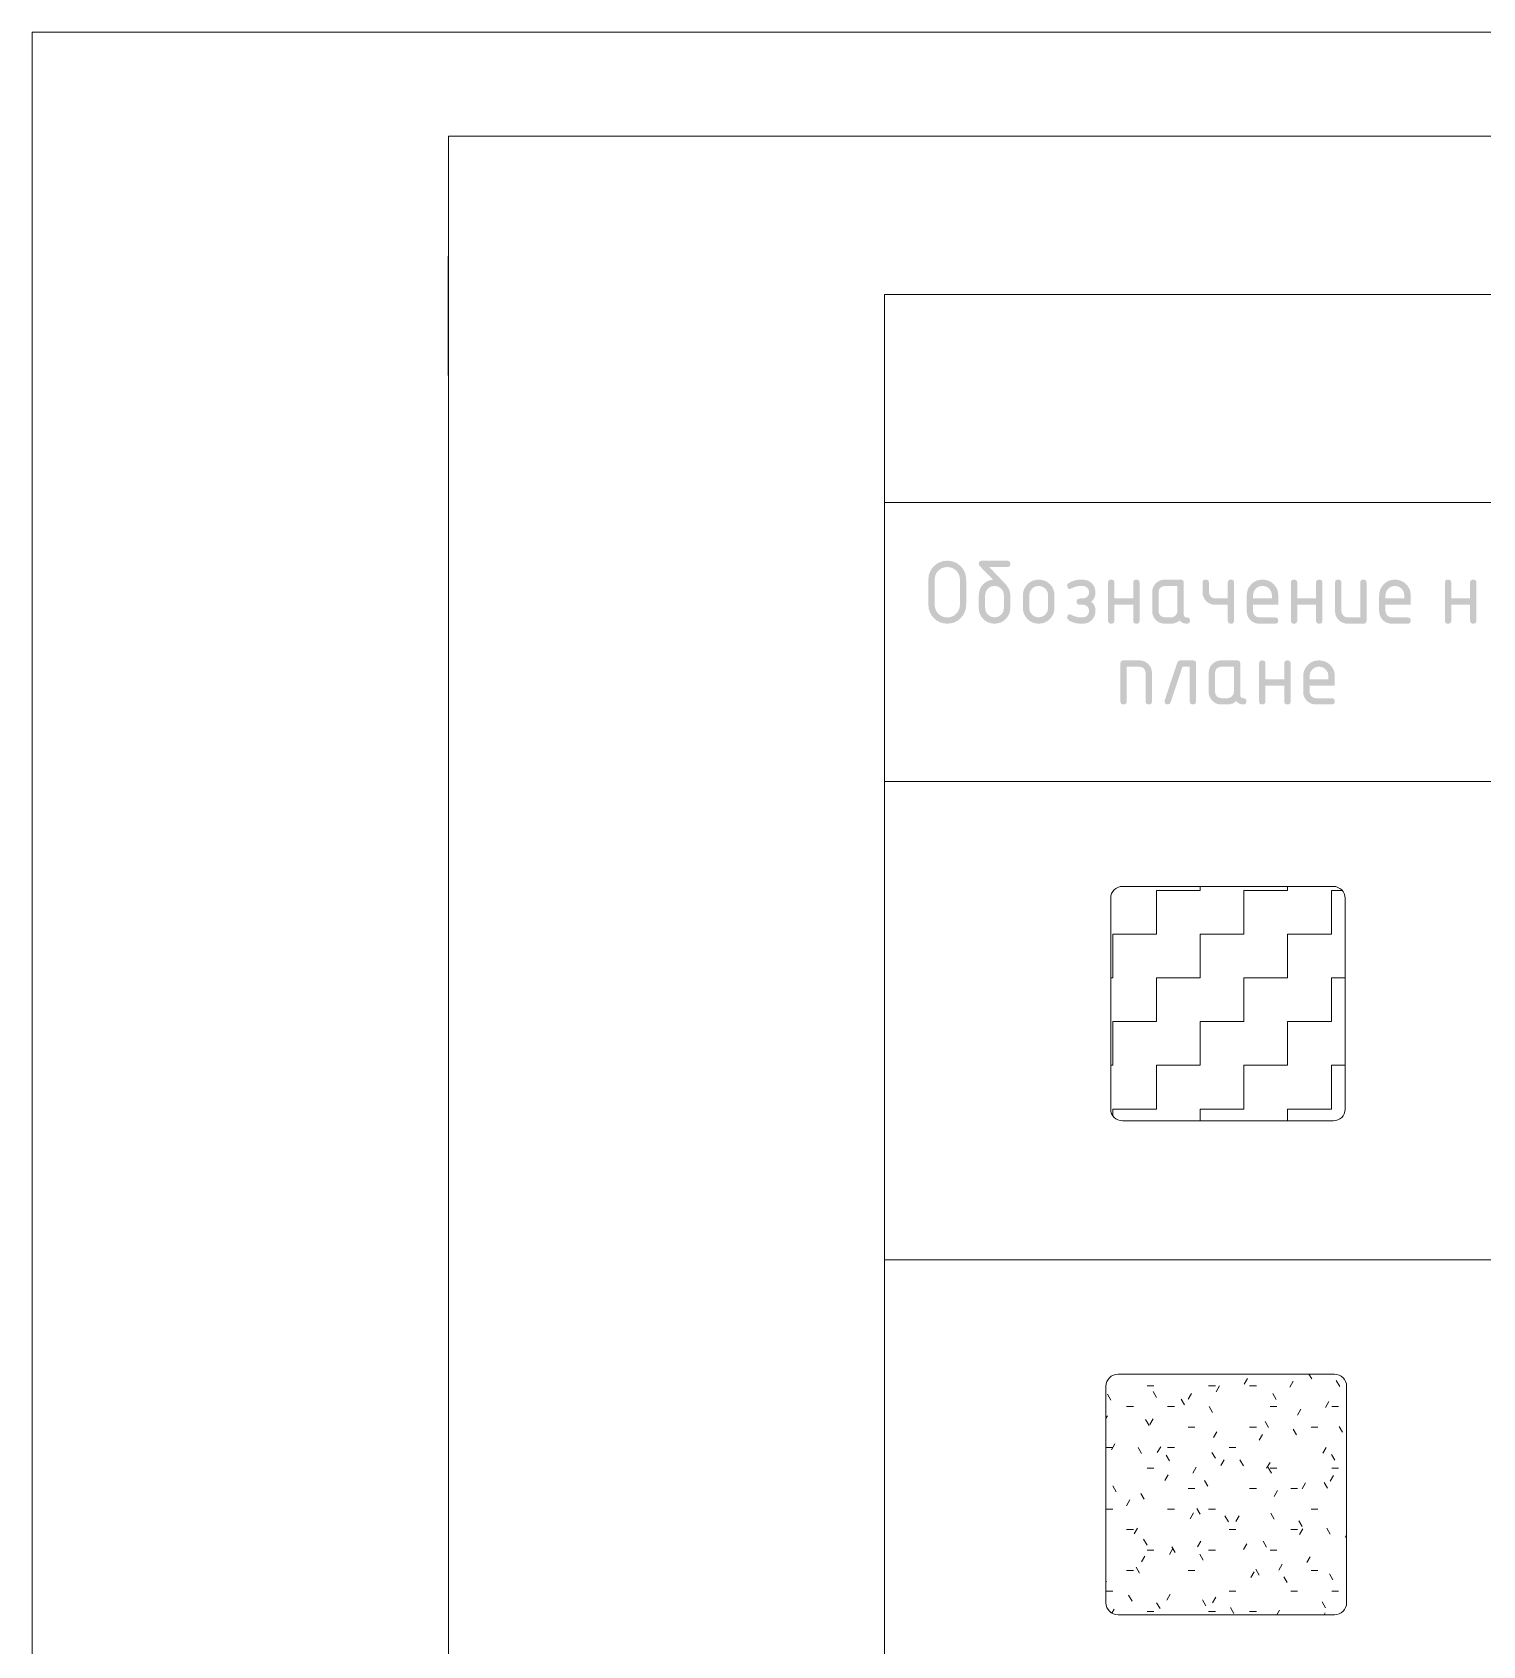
# Model space of a CAD drawing. Header units: millimetres. Extents: x -13069 to 207500, y -71366 to 56785.
# Drawn here: x 7909 to 14881, y -49422 to -41666 of the extents above; entities that cross this region are included whole.
import ezdxf

# ---------------------------------------------------------------- set-up
doc = ezdxf.new("R2010")
doc.units = ezdxf.units.MM
doc.layers.add('Потолки', color=7, linetype='Continuous', lineweight=9)
doc.layers.add('Потолки штриховка', color=7, linetype='Continuous', lineweight=9)

msp = doc.modelspace()

# ---------------------------------------------------------------- hatches: boundary and pattern name
h = msp.add_hatch(color=7)
h.paths.add_polyline_path([(12367.995, -44418.646), (12367.995, -44297.599), (12366.88, -44285.383), (12363.537, -44274.117), (12357.973, -44263.802), (12350.191, -44254.439), (12341.081, -44246.889), (12330.892, -44241.458), (12319.658, -44238.176), (12307.417, -44237.075), (12295.2, -44238.176), (12283.935, -44241.458), (12273.62, -44246.889), (12264.257, -44254.439), (12256.544, -44263.802), (12251.131, -44274.117), (12247.94, -44285.383), (12246.893, -44297.599), (12246.893, -44418.646), (12247.94, -44430.887), (12251.131, -44442.121), (12256.544, -44452.31), (12264.257, -44461.42), (12273.62, -44469.202), (12283.935, -44474.766), (12295.2, -44478.109), (12307.417, -44479.224), (12319.658, -44478.109), (12330.892, -44474.766), (12341.081, -44469.202), (12350.191, -44461.42), (12357.973, -44452.31), (12363.537, -44442.121), (12366.88, -44430.887)])
h.paths.add_polyline_path([(12398.036, -44418.646), (12396.372, -44436.759), (12391.374, -44453.545), (12383.037, -44468.976), (12371.358, -44483.028), (12357.561, -44494.615), (12342.26, -44502.803), (12325.523, -44507.662), (12307.417, -44509.266), (12289.172, -44507.662), (12272.421, -44502.803), (12257.086, -44494.615), (12243.09, -44483.028), (12231.433, -44468.976), (12223.095, -44453.545), (12218.084, -44436.759), (12216.411, -44418.646), (12216.411, -44297.599), (12218.084, -44279.323), (12223.095, -44262.562), (12231.433, -44247.238), (12243.09, -44233.272), (12257.086, -44221.592), (12272.421, -44213.256), (12289.172, -44208.258), (12307.417, -44206.593), (12325.53, -44208.251), (12342.316, -44213.201), (12357.747, -44221.406), (12371.799, -44232.831), (12383.223, -44246.889), (12391.429, -44262.362), (12396.379, -44279.262), (12398.036, -44297.599)])
h = msp.add_hatch(color=7)
h.paths.add_polyline_path([(12610.245, -44373.391), (12610.245, -44433.914), (12608.817, -44448.91), (12604.568, -44462.805), (12597.548, -44475.594), (12587.811, -44487.272), (12576.319, -44496.941), (12563.509, -44503.808), (12549.511, -44507.906), (12534.453, -44509.266), (12519.204, -44507.906), (12505.184, -44503.808), (12492.363, -44496.941), (12480.71, -44487.272), (12471.009, -44475.594), (12464.125, -44462.805), (12460.021, -44448.91), (12458.661, -44433.914), (12458.661, -44372.95), (12461.122, -44351.852), (12468.507, -44333.648), (12480.823, -44318.38), (12498.073, -44306.088), (12513.569, -44299.611), (12528.114, -44297.599), (12461.638, -44230.736), (12459.364, -44227.222), (12458.661, -44221.807), (12459.613, -44215.151), (12462.471, -44210.397), (12467.242, -44207.544), (12473.93, -44206.593), (12595.418, -44206.593), (12601.85, -44207.544), (12606.49, -44210.397), (12609.301, -44215.151), (12610.245, -44221.807), (12609.301, -44228.495), (12606.49, -44233.265), (12601.85, -44236.124), (12595.418, -44237.075), (12509.042, -44237.075), (12585.275, -44317.057), (12596.13, -44330.324), (12603.941, -44344.108), (12608.661, -44358.45)])
h.paths.add_polyline_path([(12579.763, -44433.473), (12579.763, -44372.95), (12576.532, -44355.594), (12566.644, -44340.759), (12551.954, -44330.872), (12534.453, -44327.64), (12516.952, -44330.872), (12502.262, -44340.759), (12492.375, -44355.594), (12489.143, -44372.95), (12489.143, -44433.473), (12492.375, -44451.161), (12502.262, -44465.664), (12516.952, -44475.772), (12534.453, -44479.224), (12551.954, -44475.772), (12566.644, -44465.664), (12576.532, -44451.016)])
h = msp.add_hatch(color=7)
h.paths.add_polyline_path([(12670.84, -44433.914), (12670.84, -44373.391), (12672.199, -44358.14), (12676.303, -44344.115), (12683.188, -44331.277), (12692.888, -44319.592), (12704.541, -44309.924), (12717.362, -44303.056), (12731.382, -44298.958), (12746.632, -44297.599), (12761.881, -44298.952), (12775.901, -44303.008), (12788.722, -44309.761), (12800.375, -44319.206), (12810.076, -44330.866), (12816.96, -44343.736), (12821.064, -44357.886), (12822.424, -44373.391), (12822.424, -44433.914), (12820.996, -44448.91), (12816.746, -44462.805), (12809.727, -44475.594), (12799.989, -44487.272), (12788.497, -44496.941), (12775.688, -44503.808), (12761.689, -44507.906), (12746.632, -44509.266), (12731.382, -44507.906), (12717.362, -44503.808), (12704.541, -44496.941), (12692.888, -44487.272), (12683.188, -44475.594), (12676.303, -44462.805), (12672.199, -44448.91)])
h.paths.add_polyline_path([(12791.942, -44433.473), (12791.942, -44372.95), (12788.71, -44355.594), (12778.823, -44340.759), (12764.133, -44330.872), (12746.632, -44327.64), (12729.131, -44330.872), (12714.441, -44340.759), (12704.553, -44355.594), (12701.322, -44372.95), (12701.322, -44433.473), (12704.553, -44451.161), (12714.441, -44465.664), (12729.131, -44475.772), (12746.632, -44479.224), (12764.133, -44475.772), (12778.823, -44465.664), (12788.71, -44451.016)])
h = msp.add_hatch(color=7)
h.dxf.hatch_style = 2
h.paths.add_polyline_path([(12988.851, -44448.742), (12986.894, -44436.147), (12980.803, -44426.693), (12973.21, -44421.264), (12963.054, -44418.646), (12943.596, -44418.646), (12937.333, -44417.137), (12933.013, -44414.016), (12929.554, -44409.199), (12928.328, -44403.432), (12929.554, -44397.3), (12933.013, -44392.408), (12938.952, -44388.997), (12947.786, -44387.778), (12952.471, -44387.778), (12957.542, -44388.219), (12970.93, -44385.986), (12980.803, -44379.289), (12986.894, -44369.822), (12988.851, -44358.122), (12986.846, -44346.395), (12980.418, -44336.57), (12970.565, -44330.093), (12958.81, -44328.081), (12943.596, -44328.081), (12929.561, -44329.983), (12912.673, -44335.688), (12904.583, -44339.016), (12898.803, -44341.393), (12895.411, -44342.819), (12890.294, -44341.992), (12886.435, -44337.838), (12883.018, -44327.254), (12884.602, -44321.374), (12889.322, -44315.81), (12897.133, -44310.565), (12907.988, -44305.647), (12927.053, -44299.556), (12943.596, -44297.599), (12958.81, -44297.599), (12971.026, -44298.707), (12982.292, -44302.002), (12992.606, -44307.435), (13001.97, -44314.962), (13009.52, -44324.326), (13014.951, -44334.641), (13018.233, -44345.906), (13019.333, -44358.122), (13018.056, -44372.884), (13014.2, -44385.387), (13007.729, -44395.585), (12998.608, -44403.432), (13007.729, -44411.279), (13014.2, -44421.478), (13018.056, -44433.981), (13019.333, -44448.742), (13018.233, -44460.958), (13014.951, -44472.224), (13009.52, -44482.538), (13001.97, -44491.902), (12992.606, -44499.615), (12982.292, -44505.028), (12971.026, -44508.219), (12958.81, -44509.266), (12943.596, -44509.266), (12926.695, -44507.364), (12907.602, -44501.659), (12896.784, -44496.733), (12889.109, -44491.441), (12884.534, -44485.745), (12883.018, -44479.61), (12886.435, -44469.027), (12890.342, -44465.037), (12894.869, -44463.57), (12896.239, -44464.045), (12899.713, -44465.471), (12905.326, -44467.849), (12913.114, -44471.177), (12929.616, -44477.267), (12943.596, -44479.224), (12958.81, -44479.224), (12970.565, -44476.992), (12980.418, -44470.295), (12986.701, -44460.469)])
h = msp.add_hatch(color=7)
h.dxf.hatch_style = 2
h.paths.add_polyline_path([(13110.431, -44418.646), (13110.431, -44494.438), (13109.48, -44501.057), (13106.627, -44505.676), (13101.873, -44508.383), (13095.217, -44509.266), (13088.53, -44508.383), (13083.759, -44505.676), (13080.9, -44501.057), (13079.949, -44494.438), (13079.949, -44312.427), (13080.9, -44305.994), (13083.759, -44301.354), (13088.53, -44298.544), (13095.217, -44297.599), (13101.873, -44298.544), (13106.627, -44301.354), (13109.48, -44305.994), (13110.431, -44312.427), (13110.431, -44388.219), (13201.051, -44388.219), (13201.051, -44312.427), (13202.001, -44305.994), (13204.854, -44301.354), (13209.608, -44298.544), (13216.264, -44297.599), (13222.952, -44298.544), (13227.723, -44301.354), (13230.581, -44305.994), (13231.533, -44312.427), (13231.533, -44494.438), (13230.581, -44501.057), (13227.723, -44505.676), (13222.952, -44508.383), (13216.264, -44509.266), (13209.608, -44508.383), (13204.854, -44505.676), (13202.001, -44501.057), (13201.051, -44494.438), (13201.051, -44418.646)])
h = msp.add_hatch(color=7)
h.paths.add_polyline_path([(13413.229, -44328.081), (13352.706, -44328.081), (13340.93, -44330.258), (13331.098, -44336.57), (13324.787, -44346.395), (13322.609, -44358.122), (13322.609, -44448.742), (13324.842, -44460.304), (13331.539, -44470.295), (13341.316, -44476.992), (13352.706, -44479.224), (13383.133, -44479.224), (13394.688, -44476.992), (13404.299, -44470.295), (13410.997, -44460.469), (13413.229, -44448.742)])
h.paths.add_polyline_path([(13473.752, -44494.438), (13472.808, -44501.057), (13469.997, -44505.676), (13465.358, -44508.383), (13458.925, -44509.266), (13448.685, -44508.308), (13439.515, -44505.407), (13431.368, -44500.522), (13424.198, -44493.611), (13415.231, -44500.522), (13405.422, -44505.407), (13394.735, -44508.308), (13383.133, -44509.266), (13352.706, -44509.266), (13340.464, -44508.219), (13329.231, -44505.028), (13319.041, -44499.615), (13309.931, -44491.902), (13302.15, -44482.6), (13296.585, -44472.389), (13293.242, -44461.144), (13292.127, -44448.742), (13292.127, -44358.122), (13293.242, -44345.906), (13296.585, -44334.641), (13302.15, -44324.326), (13309.931, -44314.962), (13319.041, -44307.435), (13329.231, -44302.002), (13340.464, -44298.707), (13352.706, -44297.599), (13428.443, -44297.599), (13435.13, -44298.544), (13439.901, -44301.354), (13442.76, -44305.994), (13443.711, -44312.427), (13443.711, -44463.956), (13444.662, -44470.643), (13447.515, -44475.414), (13452.269, -44478.273), (13458.925, -44479.224), (13465.358, -44480.175), (13469.997, -44483.028), (13472.808, -44487.782)])
h = msp.add_hatch(color=7)
h.dxf.hatch_style = 2
h.paths.add_polyline_path([(13685.961, -44312.427), (13685.961, -44494.438), (13685.01, -44501.057), (13682.151, -44505.676), (13677.38, -44508.383), (13670.693, -44509.266), (13664.037, -44508.383), (13659.282, -44505.676), (13656.43, -44501.057), (13655.479, -44494.438), (13655.479, -44418.646), (13594.956, -44418.646), (13582.962, -44417.546), (13571.812, -44414.27), (13561.539, -44408.856), (13552.181, -44401.338), (13544.4, -44392.041), (13538.835, -44381.907), (13535.492, -44370.905), (13534.377, -44359.004), (13534.377, -44312.427), (13535.329, -44305.994), (13538.187, -44301.354), (13542.958, -44298.544), (13549.646, -44297.599), (13556.302, -44298.544), (13561.056, -44301.354), (13563.908, -44305.994), (13564.859, -44312.427), (13564.859, -44357.736), (13567.092, -44369.464), (13573.789, -44379.289), (13583.566, -44385.986), (13594.956, -44388.219), (13655.479, -44388.219), (13655.479, -44312.427), (13656.43, -44305.994), (13659.282, -44301.354), (13664.037, -44298.544), (13670.693, -44297.599), (13677.38, -44298.544), (13682.151, -44301.354), (13685.01, -44305.994)])
h = msp.add_hatch(color=7)
h.paths.add_polyline_path([(13822.348, -44327.64), (13804.847, -44330.872), (13790.157, -44340.759), (13780.269, -44355.449), (13777.038, -44372.95), (13777.038, -44388.219), (13867.657, -44388.219), (13867.657, -44372.95), (13864.426, -44355.449), (13854.539, -44340.759), (13839.849, -44330.872)])
h.paths.add_polyline_path([(13777.038, -44418.646), (13777.038, -44448.742), (13779.27, -44460.304), (13785.967, -44470.295), (13795.745, -44476.992), (13807.134, -44479.224), (13882.871, -44479.224), (13889.559, -44480.175), (13894.329, -44483.028), (13897.188, -44487.782), (13898.14, -44494.438), (13897.188, -44501.057), (13894.329, -44505.676), (13889.559, -44508.383), (13882.871, -44509.266), (13807.134, -44509.266), (13794.893, -44508.219), (13783.659, -44505.028), (13773.469, -44499.615), (13764.36, -44491.902), (13756.578, -44482.6), (13751.013, -44472.389), (13747.671, -44461.144), (13746.555, -44448.742), (13746.555, -44373.391), (13747.915, -44358.14), (13752.019, -44344.115), (13758.904, -44331.277), (13768.604, -44319.592), (13780.257, -44309.924), (13793.078, -44303.056), (13807.098, -44298.958), (13822.348, -44297.599), (13837.597, -44298.952), (13851.617, -44303.008), (13864.438, -44309.761), (13876.091, -44319.206), (13885.792, -44330.86), (13892.676, -44343.68), (13896.78, -44357.7), (13898.14, -44372.95), (13898.14, -44418.646)])
h = msp.add_hatch(color=7)
h.dxf.hatch_style = 2
h.paths.add_polyline_path([(13989.216, -44418.646), (13989.216, -44494.438), (13988.265, -44501.057), (13985.413, -44505.676), (13980.658, -44508.383), (13974.003, -44509.266), (13967.315, -44508.383), (13962.544, -44505.676), (13959.686, -44501.057), (13958.734, -44494.438), (13958.734, -44312.427), (13959.686, -44305.994), (13962.544, -44301.354), (13967.315, -44298.544), (13974.003, -44297.599), (13980.658, -44298.544), (13985.413, -44301.354), (13988.265, -44305.994), (13989.216, -44312.427), (13989.216, -44388.219), (14079.836, -44388.219), (14079.836, -44312.427), (14080.787, -44305.994), (14083.639, -44301.354), (14088.393, -44298.544), (14095.049, -44297.599), (14101.737, -44298.544), (14106.508, -44301.354), (14109.366, -44305.994), (14110.318, -44312.427), (14110.318, -44494.438), (14109.366, -44501.057), (14106.508, -44505.676), (14101.737, -44508.383), (14095.049, -44509.266), (14088.393, -44508.383), (14083.639, -44505.676), (14080.787, -44501.057), (14079.836, -44494.438), (14079.836, -44418.646)])
h = msp.add_hatch(color=7)
h.dxf.hatch_style = 2
h.paths.add_polyline_path([(14322.496, -44312.427), (14322.496, -44494.438), (14321.545, -44501.057), (14318.686, -44505.676), (14313.916, -44508.383), (14307.228, -44509.266), (14231.491, -44509.266), (14219.25, -44508.219), (14208.016, -44505.028), (14197.826, -44499.615), (14188.717, -44491.902), (14180.935, -44482.6), (14175.37, -44472.389), (14172.028, -44461.144), (14170.912, -44448.742), (14170.912, -44312.427), (14171.864, -44305.994), (14174.723, -44301.354), (14179.493, -44298.544), (14186.181, -44297.599), (14192.837, -44298.544), (14197.591, -44301.354), (14200.444, -44305.994), (14201.394, -44312.427), (14201.394, -44448.742), (14203.627, -44460.304), (14210.324, -44470.295), (14220.101, -44476.992), (14231.491, -44479.224), (14292.014, -44479.224), (14292.014, -44312.427), (14292.965, -44305.994), (14295.818, -44301.354), (14300.572, -44298.544), (14307.228, -44297.599), (14313.916, -44298.544), (14318.686, -44301.354), (14321.545, -44305.994)])
h = msp.add_hatch(color=7)
h.paths.add_polyline_path([(14458.883, -44327.64), (14441.382, -44330.872), (14426.692, -44340.759), (14416.804, -44355.449), (14413.573, -44372.95), (14413.573, -44388.219), (14504.193, -44388.219), (14504.193, -44372.95), (14500.961, -44355.449), (14491.074, -44340.759), (14476.384, -44330.872)])
h.paths.add_polyline_path([(14413.573, -44418.646), (14413.573, -44448.742), (14415.805, -44460.304), (14422.503, -44470.295), (14432.28, -44476.992), (14443.669, -44479.224), (14519.406, -44479.224), (14526.094, -44480.175), (14530.865, -44483.028), (14533.723, -44487.782), (14534.675, -44494.438), (14533.723, -44501.057), (14530.865, -44505.676), (14526.094, -44508.383), (14519.406, -44509.266), (14443.669, -44509.266), (14431.428, -44508.219), (14420.194, -44505.028), (14410.005, -44499.615), (14400.895, -44491.902), (14393.113, -44482.6), (14387.549, -44472.389), (14384.206, -44461.144), (14383.091, -44448.742), (14383.091, -44373.391), (14384.451, -44358.14), (14388.555, -44344.115), (14395.439, -44331.277), (14405.139, -44319.592), (14416.792, -44309.924), (14429.613, -44303.056), (14443.633, -44298.958), (14458.883, -44297.599), (14474.132, -44298.952), (14488.152, -44303.008), (14500.973, -44309.761), (14512.626, -44319.206), (14522.327, -44330.86), (14529.211, -44343.68), (14533.315, -44357.7), (14534.675, -44372.95), (14534.675, -44418.646)])
h = msp.add_hatch(color=7)
h.dxf.hatch_style = 2
h.paths.add_polyline_path([(14729.502, -44418.646), (14729.502, -44494.438), (14728.551, -44501.057), (14725.699, -44505.676), (14720.944, -44508.383), (14714.289, -44509.266), (14707.601, -44508.383), (14702.83, -44505.676), (14699.972, -44501.057), (14699.02, -44494.438), (14699.02, -44312.427), (14699.972, -44305.994), (14702.83, -44301.354), (14707.601, -44298.544), (14714.289, -44297.599), (14720.944, -44298.544), (14725.699, -44301.354), (14728.551, -44305.994), (14729.502, -44312.427), (14729.502, -44388.219), (14820.122, -44388.219), (14820.122, -44312.427), (14821.073, -44305.994), (14823.925, -44301.354), (14828.68, -44298.544), (14835.335, -44297.599), (14842.023, -44298.544), (14846.794, -44301.354), (14849.652, -44305.994), (14850.604, -44312.427), (14850.604, -44494.438), (14849.652, -44501.057), (14846.794, -44505.676), (14842.023, -44508.383), (14835.335, -44509.266), (14828.68, -44508.383), (14823.925, -44505.676), (14821.073, -44501.057), (14820.122, -44494.438), (14820.122, -44418.646)])
h = msp.add_hatch(color=7)
h.dxf.hatch_style = 2
h.paths.add_polyline_path([(13139.454, -44882.67), (13139.454, -44700.658), (13140.406, -44694.226), (13143.264, -44689.586), (13148.035, -44686.776), (13154.723, -44685.831), (13230.46, -44685.831), (13242.453, -44686.939), (13253.604, -44690.234), (13263.876, -44695.667), (13273.234, -44703.194), (13281.016, -44712.558), (13286.58, -44722.872), (13289.923, -44734.138), (13291.038, -44746.354), (13291.038, -44882.67), (13290.086, -44889.289), (13287.228, -44893.908), (13282.457, -44896.615), (13275.77, -44897.497), (13269.114, -44896.615), (13264.359, -44893.908), (13261.507, -44889.289), (13260.556, -44882.67), (13260.556, -44746.354), (13258.379, -44734.627), (13252.067, -44724.802), (13242.235, -44718.325), (13230.46, -44716.313), (13169.936, -44716.313), (13169.936, -44882.67), (13168.985, -44889.289), (13166.133, -44893.908), (13161.379, -44896.615), (13154.723, -44897.497), (13148.035, -44896.615), (13143.264, -44893.908), (13140.406, -44889.289)])
h = msp.add_hatch(color=7)
h.dxf.hatch_style = 2
h.paths.add_polyline_path([(13427.41, -44685.831), (13487.934, -44685.831), (13494.622, -44686.776), (13499.392, -44689.586), (13502.251, -44694.226), (13503.202, -44700.658), (13503.202, -44882.67), (13502.251, -44889.289), (13499.392, -44893.908), (13494.622, -44896.615), (13487.934, -44897.497), (13481.278, -44896.615), (13476.524, -44893.908), (13473.671, -44889.289), (13472.72, -44882.67), (13472.72, -44716.313), (13437.994, -44716.313), (13380.833, -44887.355), (13375.762, -44894.969), (13366.887, -44897.497), (13360.199, -44896.547), (13355.429, -44893.694), (13352.57, -44888.94), (13351.618, -44882.284), (13352.5, -44877.599), (13412.197, -44698.123), (13418.191, -44688.794)])
h = msp.add_hatch(color=7)
h.paths.add_polyline_path([(13684.885, -44716.313), (13624.361, -44716.313), (13612.586, -44718.49), (13602.753, -44724.802), (13596.442, -44734.627), (13594.265, -44746.354), (13594.265, -44836.974), (13596.497, -44848.536), (13603.194, -44858.527), (13612.972, -44865.224), (13624.361, -44867.456), (13654.788, -44867.456), (13666.343, -44865.224), (13675.955, -44858.527), (13682.652, -44848.701), (13684.885, -44836.974)])
h.paths.add_polyline_path([(13745.408, -44882.67), (13744.463, -44889.289), (13741.653, -44893.908), (13737.013, -44896.615), (13730.58, -44897.497), (13720.341, -44896.54), (13711.171, -44893.639), (13703.024, -44888.754), (13695.854, -44881.843), (13686.887, -44888.754), (13677.078, -44893.639), (13666.39, -44896.54), (13654.788, -44897.497), (13624.361, -44897.497), (13612.12, -44896.451), (13600.886, -44893.26), (13590.696, -44887.847), (13581.587, -44880.134), (13573.805, -44870.832), (13568.241, -44860.621), (13564.898, -44849.376), (13563.783, -44836.974), (13563.783, -44746.354), (13564.898, -44734.138), (13568.241, -44722.872), (13573.805, -44712.558), (13581.587, -44703.194), (13590.696, -44695.667), (13600.886, -44690.234), (13612.12, -44686.939), (13624.361, -44685.831), (13700.098, -44685.831), (13706.786, -44686.776), (13711.556, -44689.586), (13714.415, -44694.226), (13715.367, -44700.658), (13715.367, -44852.188), (13716.318, -44858.875), (13719.17, -44863.646), (13723.924, -44866.504), (13730.58, -44867.456), (13737.013, -44868.407), (13741.653, -44871.26), (13744.463, -44876.014)])
h = msp.add_hatch(color=7)
h.dxf.hatch_style = 2
h.paths.add_polyline_path([(13836.501, -44806.878), (13836.501, -44882.67), (13835.55, -44889.289), (13832.697, -44893.908), (13827.943, -44896.615), (13821.287, -44897.497), (13814.599, -44896.615), (13809.829, -44893.908), (13806.97, -44889.289), (13806.019, -44882.67), (13806.019, -44700.658), (13806.97, -44694.226), (13809.829, -44689.586), (13814.599, -44686.776), (13821.287, -44685.831), (13827.943, -44686.776), (13832.697, -44689.586), (13835.55, -44694.226), (13836.501, -44700.658), (13836.501, -44776.451), (13927.121, -44776.451), (13927.121, -44700.658), (13928.071, -44694.226), (13930.924, -44689.586), (13935.678, -44686.776), (13942.334, -44685.831), (13949.022, -44686.776), (13953.792, -44689.586), (13956.651, -44694.226), (13957.603, -44700.658), (13957.603, -44882.67), (13956.651, -44889.289), (13953.792, -44893.908), (13949.022, -44896.615), (13942.334, -44897.497), (13935.678, -44896.615), (13930.924, -44893.908), (13928.071, -44889.289), (13927.121, -44882.67), (13927.121, -44806.878)])
h = msp.add_hatch(color=7)
h.paths.add_polyline_path([(14093.975, -44715.872), (14076.474, -44719.103), (14061.784, -44728.991), (14051.896, -44743.681), (14048.665, -44761.182), (14048.665, -44776.451), (14139.285, -44776.451), (14139.285, -44761.182), (14136.053, -44743.681), (14126.166, -44728.991), (14111.476, -44719.103)])
h.paths.add_polyline_path([(14048.665, -44806.878), (14048.665, -44836.974), (14050.897, -44848.536), (14057.595, -44858.527), (14067.372, -44865.224), (14078.761, -44867.456), (14154.498, -44867.456), (14161.186, -44868.407), (14165.957, -44871.26), (14168.815, -44876.014), (14169.767, -44882.67), (14168.815, -44889.289), (14165.957, -44893.908), (14161.186, -44896.615), (14154.498, -44897.497), (14078.761, -44897.497), (14066.52, -44896.451), (14055.286, -44893.26), (14045.097, -44887.847), (14035.987, -44880.134), (14028.205, -44870.832), (14022.641, -44860.621), (14019.298, -44849.376), (14018.183, -44836.974), (14018.183, -44761.623), (14019.543, -44746.372), (14023.647, -44732.346), (14030.531, -44719.509), (14040.231, -44707.824), (14051.884, -44698.156), (14064.705, -44691.288), (14078.725, -44687.19), (14093.975, -44685.831), (14109.225, -44687.184), (14123.244, -44691.24), (14136.065, -44697.993), (14147.718, -44707.438), (14157.419, -44719.091), (14164.303, -44731.912), (14168.407, -44745.932), (14169.767, -44761.182), (14169.767, -44806.878)])
at = {"layer": 'Потолки штриховка', "lineweight": 18}
h = msp.add_hatch(dxfattribs=at)
h.set_pattern_fill('FP_61', color=256, scale=0.945524, style=0, pattern_type=2)
h.set_pattern_definition([(0, (5327.1, -56299.04), (210.1427, 210.1427), [210.143, -210.143]), (90, (5537.25, -56299.04), (-210.1427, 210.1427), [210.143, -210.143])])
h.paths.add_polyline_path([(13367.786, -46899.432), (14163.054, -46899.432), (14177.738, -46897.498), (14191.42, -46891.831), (14203.17, -46882.815), (14212.185, -46871.066), (14217.853, -46857.383), (14219.786, -46842.7), (14219.786, -45829.098), (14217.853, -45814.415), (14212.185, -45800.733), (14203.17, -45788.983), (14191.42, -45779.967), (14177.738, -45774.3), (14163.054, -45772.367), (13149.453, -45772.367), (13134.769, -45774.3), (13121.087, -45779.967), (13109.337, -45788.983), (13100.322, -45800.733), (13094.654, -45814.415), (13092.721, -45829.098), (13092.721, -46842.7), (13094.654, -46857.383), (13100.322, -46871.066), (13109.337, -46882.815), (13121.087, -46891.831), (13134.769, -46897.498), (13149.453, -46899.432)])
h = msp.add_hatch(dxfattribs=at)
h.set_pattern_fill('FP_65', color=256, scale=0.970439, style=0, pattern_type=2)
h.set_pattern_definition([(0, (12478.6, -58921.2), (394.3863, 98.5966), [32.537, -263.253, 32.537, -263.253, -1577.545]), (0, (12478.6, -58921.2), (394.3863, 98.5966), [-591.5795, 32.537, -559.0426, 32.537, -263.253, -690.176]), (0, (12478.6, -58921.2), (394.3863, 98.5966), [-1478.949, 32.537, -164.656, 32.537, -460.446]), (120, (12626.5, -58871.9), (-282.5803, 292.2503), [32.537, -263.253, 32.537, -263.253, -1577.545]), (120, (12626.5, -58871.9), (-282.5803, 292.2503), [-591.5795, 32.537, -559.0426, 32.537, -263.253, -690.176]), (120, (12626.5, -58871.9), (-282.5803, 292.2503), [-1478.949, 32.537, -164.656, 32.537, -460.446]), (240, (12675.8, -58674.71), (-111.806, -390.8469), [32.537, -263.253, 32.537, -263.253, -1577.545]), (240, (12675.8, -58674.71), (-111.806, -390.8469), [-591.5795, 32.537, -559.0426, 32.537, -263.253, -690.176]), (240, (12675.8, -58674.71), (-111.806, -390.8469), [-1478.949, 32.537, -164.656, 32.537, -460.446])])
h.paths.add_polyline_path([(14168.449, -49273.91), (14183.519, -49271.926), (14197.562, -49266.109), (14209.621, -49256.856), (14218.874, -49244.797), (14224.691, -49230.754), (14226.675, -49215.684), (14226.675, -48175.374), (14224.691, -48160.303), (14218.874, -48146.26), (14209.621, -48134.201), (14197.562, -48124.948), (14183.519, -48119.131), (14168.449, -48117.147), (13128.138, -48117.147), (13113.068, -48119.131), (13099.025, -48124.948), (13086.966, -48134.201), (13077.713, -48146.26), (13071.896, -48160.303), (13069.912, -48175.374), (13069.912, -49215.684), (13071.896, -49230.754), (13077.713, -49244.797), (13086.966, -49256.856), (13099.025, -49266.109), (13113.068, -49271.926), (13128.138, -49273.91)])

# ---------------------------------------------------------------- linework, layer by layer
at = {"color": 7, "lineweight": 0}
for points in [[(49909.273, -41666.368), (7909.232, -41666.368)], [(7909.232, -41666.368), (7909.232, -71366.372)], [(9909.232, -42166.368), (9908.232, -43316.87)], [(49409.273, -42166.368), (9909.212, -42166.368)], [(9909.232, -42165.908), (9909.232, -70866.352)], [(12004.815, -42926.9), (28504.841, -42926.9)], [(12004.815, -43926.901), (12004.815, -42926.9)], [(12004.815, -45268.083), (12004.815, -43926.881)], [(12004.815, -43926.901), (28504.841, -43926.901)], [(12004.815, -45268.083), (15304.82, -45268.083)], [(12004.815, -47568.087), (12004.815, -45268.083)], [(12004.815, -47568.087), (15304.82, -47568.087)], [(12004.815, -49868.09), (12004.815, -47568.087)]]:
    msp.add_lwpolyline(points, dxfattribs=at)
at = {"layer": 'Потолки'}
for p, q in [((13092.721, -46842.7), (13092.721, -45829.098)), ((13149.453, -45772.367), (14163.054, -45772.367)), ((14219.786, -45829.098), (14219.786, -46842.7)), ((14163.054, -46899.432), (13149.453, -46899.432)), ((13128.138, -48117.147), (14168.449, -48117.147)), ((13069.912, -49215.684), (13069.912, -48175.374)), ((14226.675, -48175.374), (14226.675, -49215.684)), ((14168.449, -49273.91), (13128.138, -49273.91))]:
    msp.add_line(p, q, dxfattribs=at)
for centre, radius, start, end in [((13149.453, -45829.098), 56.731, 90, 180), ((14163.054, -45829.098), 56.731, 0, 90), ((13149.453, -46842.7), 56.731, 180, 270), ((14163.054, -46842.7), 56.731, 270, 0), ((13128.138, -48175.374), 58.226, 90, 180), ((14168.449, -48175.374), 58.226, 0, 90), ((13128.138, -49215.684), 58.226, 180, 270), ((14168.449, -49215.684), 58.226, 270, 0)]:
    msp.add_arc(centre, radius, start, end, dxfattribs=at)

doc.saveas('drawing.dxf')
